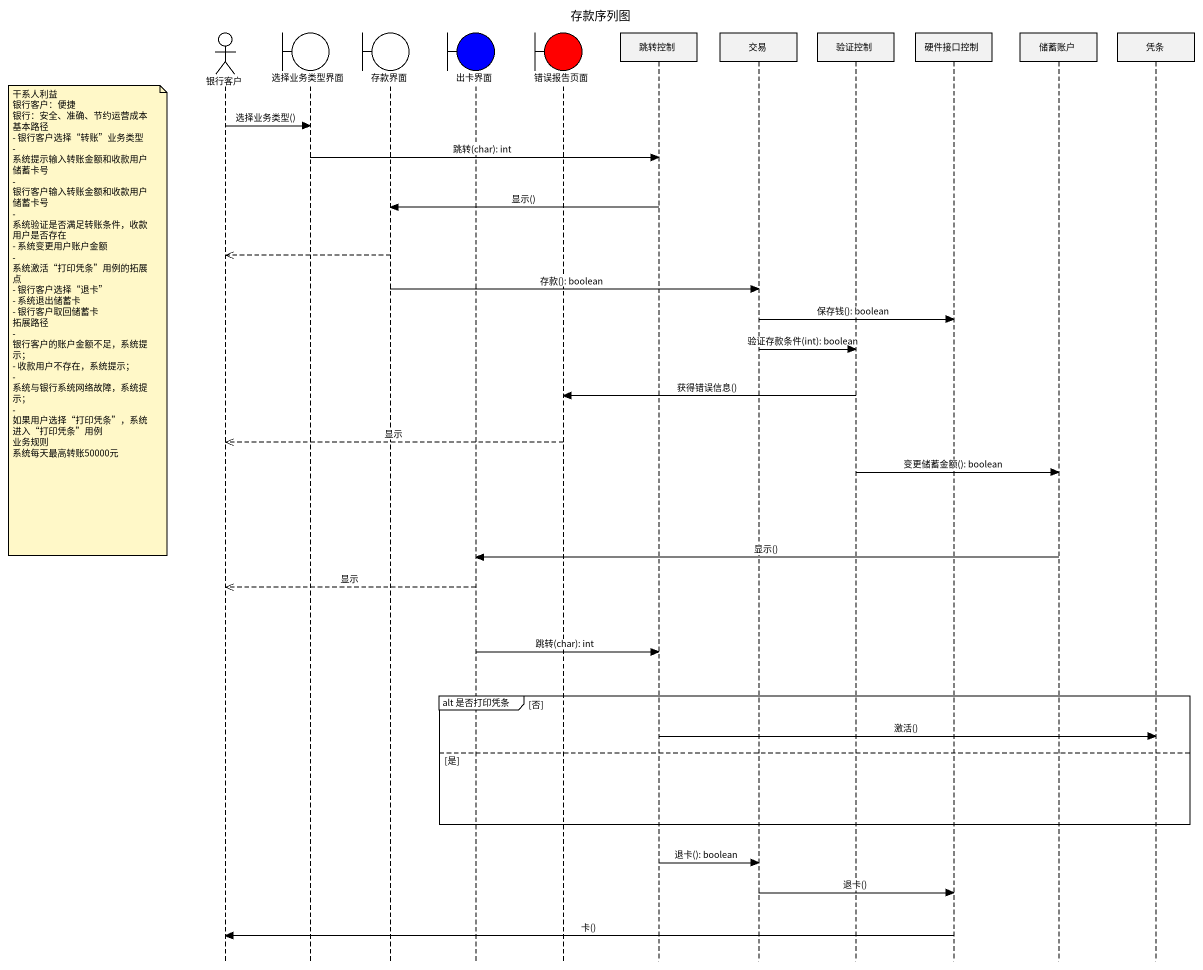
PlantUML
@startuml
title 存款序列图
hide footbox
actor 银行客户
boundary 选择业务类型界面
boundary 存款界面
boundary 出卡界面 #0000FF
boundary 错误报告页面 #FF0000
participant 跳转控制
participant 交易
participant 验证控制
participant 硬件接口控制
participant 储蓄账户
participant 凭条

银行客户 -> 选择业务类型界面 : 选择业务类型()
选择业务类型界面 -> 跳转控制 : 跳转(char): int
跳转控制 -> 存款界面 : 显示()
存款界面 -->> 银行客户
存款界面 -> 交易 : 存款(): boolean
交易 -> 硬件接口控制 : 保存钱(): boolean
note left of 银行客户
  干系人利益
  银行客户：便捷
  银行：安全、准确、节约运营成本
  基本路径
  - 银行客户选择“转账”业务类型
  - 系统提示输入转账金额和收款用户储蓄卡号
  - 银行客户输入转账金额和收款用户储蓄卡号
  - 系统验证是否满足转账条件，收款用户是否存在
  - 系统变更用户账户金额
  - 系统激活“打印凭条”用例的拓展点
  - 银行客户选择“退卡”
  - 系统退出储蓄卡
  - 银行客户取回储蓄卡
  拓展路径
  - 银行客户的账户金额不足，系统提示；
  - 收款用户不存在，系统提示；
  - 系统与银行系统网络故障，系统提示；
  - 如果用户选择“打印凭条”，系统进入“打印凭条”用例
  业务规则
  系统每天最高转账50000元
end note
交易 -> 验证控制 : 验证存款条件(int): boolean
验证控制 -> 错误报告页面 : 获得错误信息()
错误报告页面 -->> 银行客户 : 显示
验证控制 -> 储蓄账户 : 变更储蓄金额(): boolean
储蓄账户 -> 出卡界面 : 显示()
出卡界面 -->> 银行客户 : 显示
出卡界面 -> 跳转控制 : 跳转(char): int
group alt 是否打印凭条 [否]
  跳转控制 -> 凭条 : 激活()
else 是
end
跳转控制 -> 交易 : 退卡(): boolean
交易 -> 硬件接口控制 : 退卡()
硬件接口控制 -> 银行客户 : 卡()
@enduml
